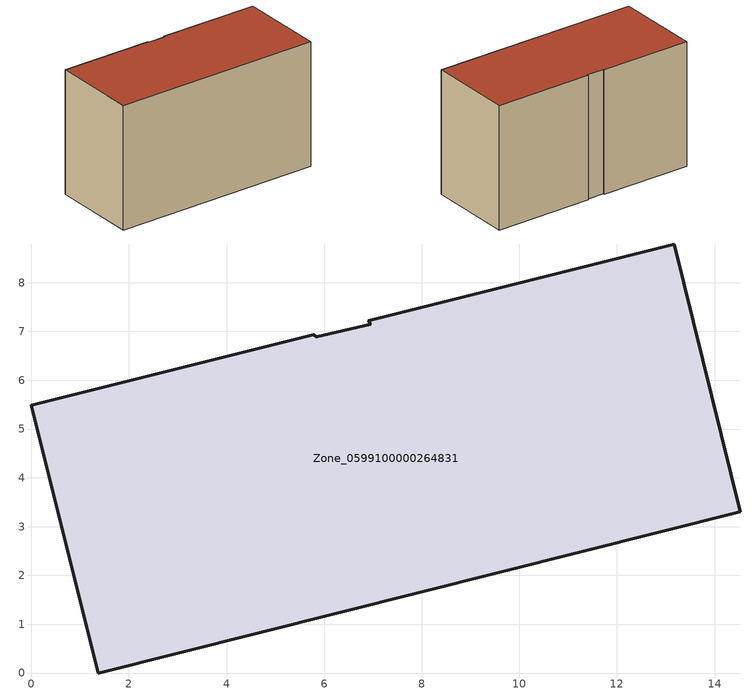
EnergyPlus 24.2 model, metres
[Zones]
Zone_0599100000264831
 floor ground (C_G): 6.95,7.14 6.9,7.22 13.17,8.79 14.52,3.3 1.37,0 0,5.49 5.78,6.94 5.85,6.89 z0
 wall outside (C_F): 1.37,0 14.52,3.3 13.17,8.79 6.9,7.22 6.95,7.14 5.85,6.89 5.78,6.94 0,5.49 1.37,0 z0:8.11
 roof outside (C_R): 6.95,7.14 5.85,6.89 5.78,6.94 0,5.49 1.37,0 14.52,3.3 13.17,8.79 6.9,7.22 z8.11
[BUILDING]
Pand.0599100000264831: North Axis=0; Terrain=City; Loads Convergence Tolerance Value=0.04; Temperature Convergence Tolerance Value=0.4; Solar Distribution=FullExterior; Maximum Number of Warmup Days=25; Minimum Number of Warmup Days=1
[Site:Location]
Rotterdam.The.Hague.AP_ZH_NLD Design_Conditions: Latitude=51.96; Longitude=4.45; Time Zone=1; Elevation=-4.5
[SITE:GROUNDTEMPERATURE:BUILDINGSURFACE]
18, 18, 18, 18, 18, 18, 18, 18, 18, 18, 18, 18
[MATERIAL] Thermal Absorptance=0.9; Solar Absorptance=0.7; Visible Absorptance=0.7
Name | Roughness | Thickness | Conductivity | Density | Specific Heat
G.TC.1975-1991 | MediumSmooth | 0.15 | 0.288461 | 540 | 1210
F.TC.1975-1991 | Rough | 0.3 | 0.230769 | 1920 | 840
R.TC.1975-1991 | MediumRough | 0.2 | 0.153846 | 1500 | 1000
[CONSTRUCTION]
C_G: G.TC.1975-1991
C_F: F.TC.1975-1991
C_R: R.TC.1975-1991
[ZONE]
Zone_0599100000264831: Type=1; Multiplier=1; Ceiling Height=Autocalculate; Volume=Autocalculate; Floor Area=autocalculate; Part of Total Floor Area=Yes
[ZONEINFILTRATION:DESIGNFLOWRATE]
Infil_Zone_0599100000264831: Zone or ZoneList or Space or SpaceList=Zone_0599100000264831; Schedule=AlwaysOn; Design Flow Rate Calculation Method=Flow/Area; Flow Rate per Floor Area=0.003; Constant Term Coefficient=1; Temperature Term Coefficient=0; Velocity Term Coefficient=0; Velocity Squared Term Coefficient=0
[HVACTEMPLATE:ZONE:IDEALLOADSAIRSYSTEM]
Zone_0599100000264831: Maximum Heating Supply Air Temperature=50; Minimum Cooling Supply Air Temperature=13; Maximum Heating Supply Air Humidity Ratio=0.0156; Minimum Cooling Supply Air Humidity Ratio=0.0077; Heating Limit=NoLimit; Cooling Limit=NoLimit; Dehumidification Control Type=ConstantSensibleHeatRatio; Cooling Sensible Heat Ratio=0.7; Dehumidification Setpoint=60; Humidification Control Type=None; Humidification Setpoint=30; Outdoor Air Method=None; Outdoor Air Flow Rate per Person=0.00944; Outdoor Air Flow Rate per Zone Floor Area=0; Outdoor Air Flow Rate per Zone=0; Demand Controlled Ventilation Type=None; Outdoor Air Economizer Type=NoEconomizer; Heat Recovery Type=None; Sensible Heat Recovery Effectiveness=0.7; Latent Heat Recovery Effectiveness=0.65
[ZONECONTROL:THERMOSTAT]
ThermostatControl_Zone_0599100000264831: Zone or ZoneList=Zone_0599100000264831; Control Type Schedule=DualSetpointControlType; Control 1=Thermostat_Zone_0599100000264831; Temperature Difference Between Cutout And Setpoint=0
[THERMOSTATSETPOINT:DUALSETPOINT]
Thermostat_Zone_0599100000264831: Heating Setpoint Temperature Schedule=HeatingSetpoint_Zone_0599100000264831; Cooling Setpoint Temperature Schedule=CoolingSetpoint_Zone_0599100000264831
[SCHEDULE:COMPACT]
HeatingSetpoint_Zone_0599100000264831: Through: 12/31, For: AllDays, Until: 24:00, 21
CoolingSetpoint_Zone_0599100000264831: Through: 12/31, For: AllDays, Until: 24:00, 24
DualSetpointControlType: Through: 12/31, For: AllDays, Until: 24:00, 4
AlwaysOn: Through: 12/31, For: AllDays, Until: 24:00, 1
